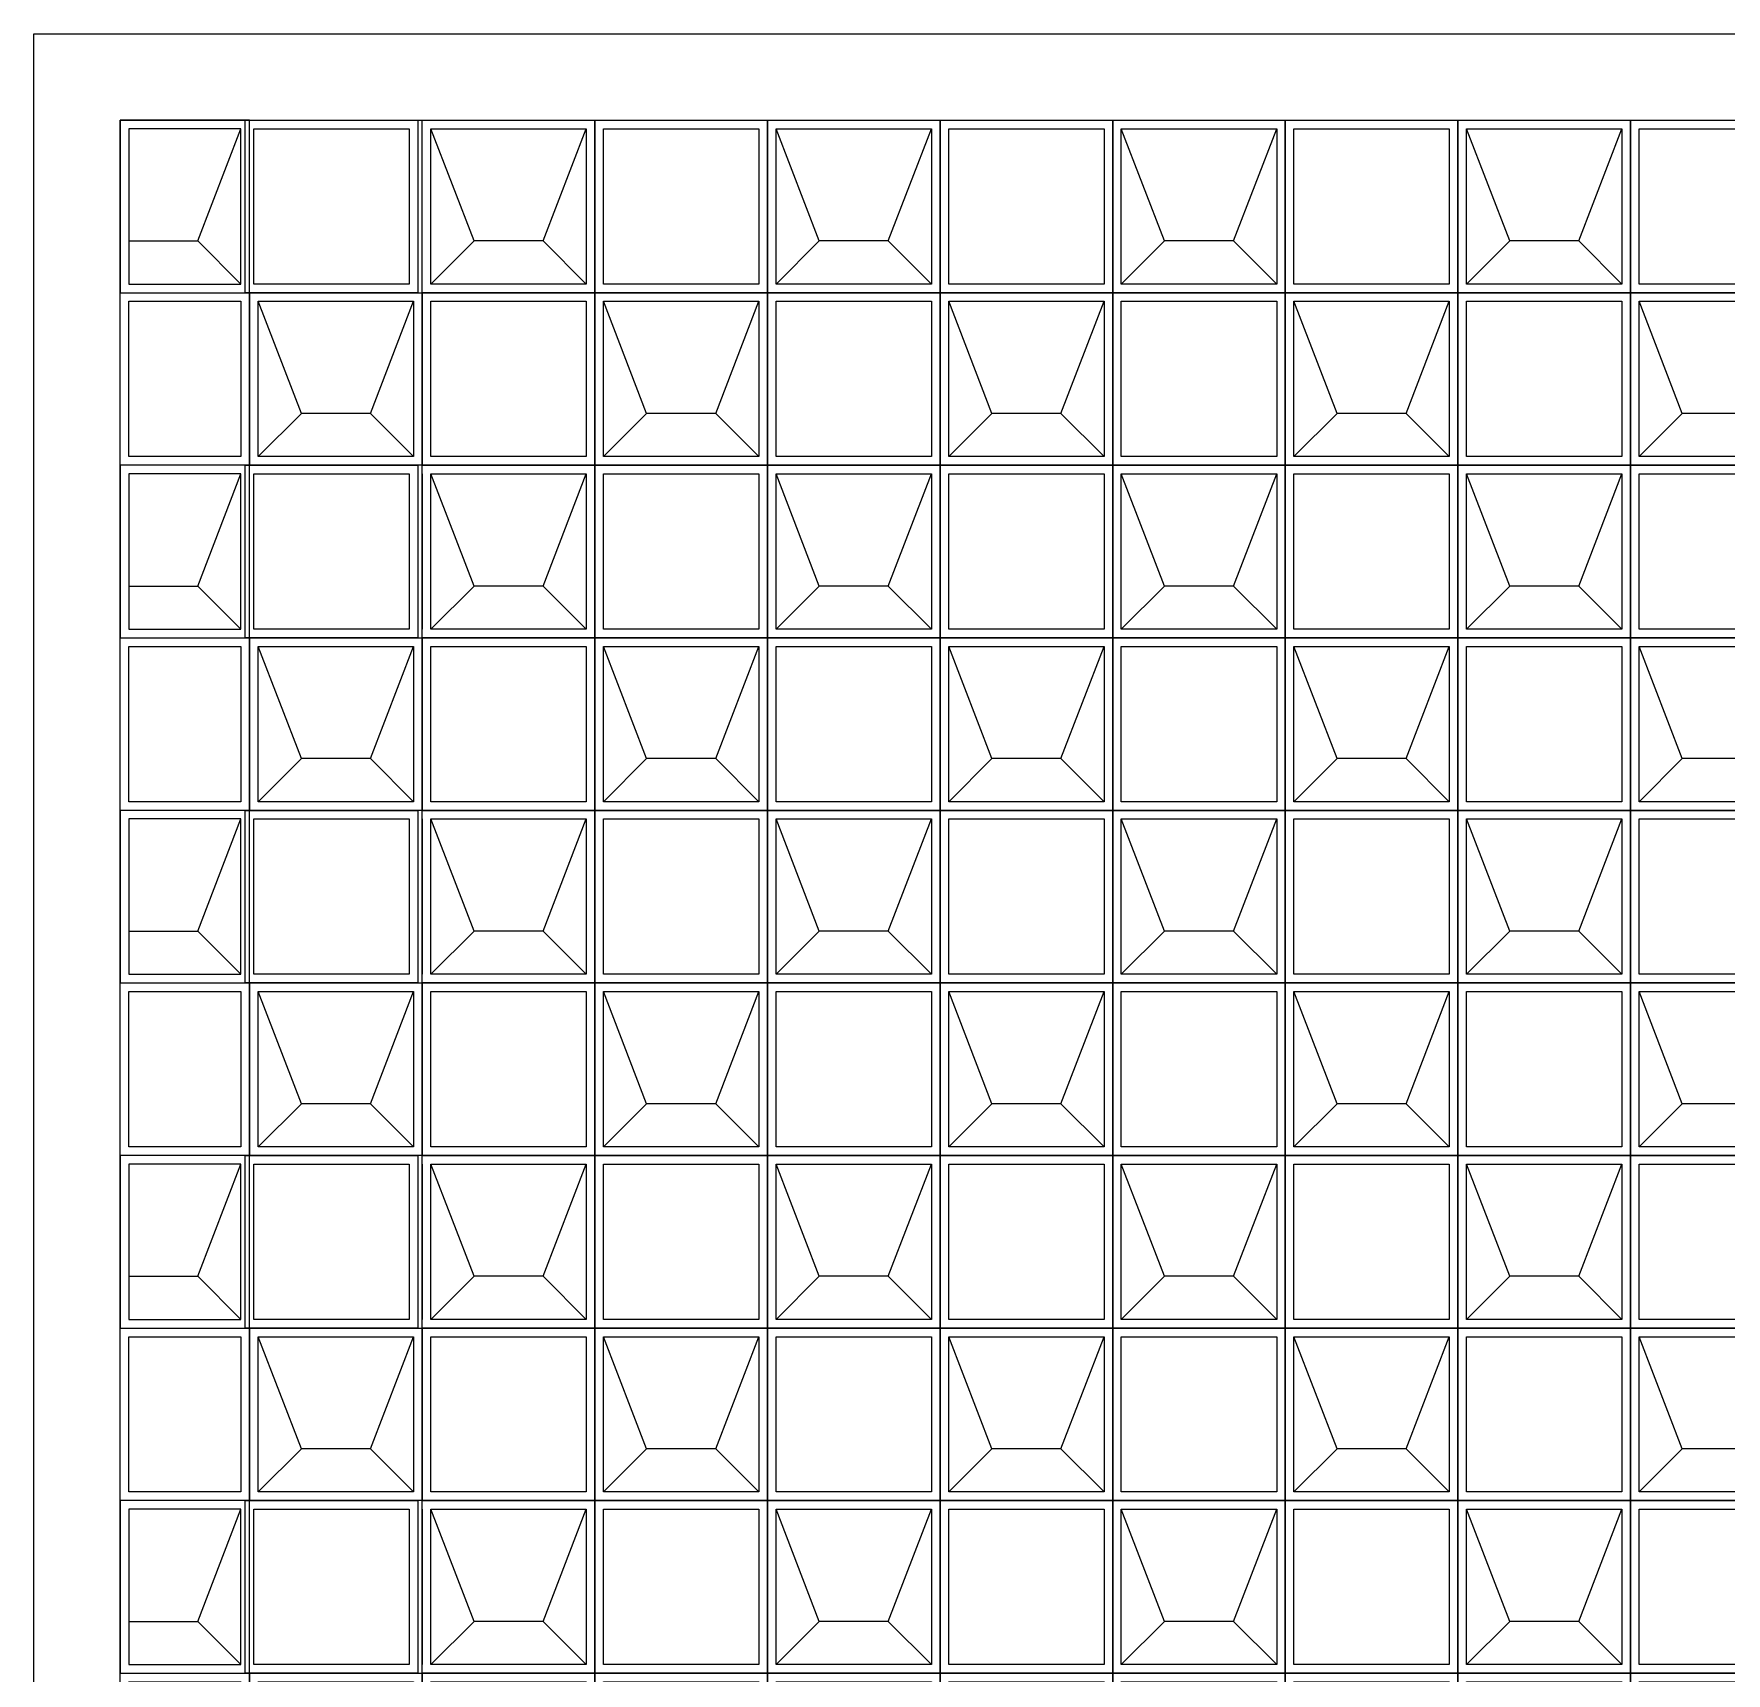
# Model space of a CAD drawing. Header units: millimetres. Extents: x -2842 to 116137, y -21481 to 17561.
# Drawn here: x 69508 to 71469, y -16227 to -14327 of the extents above; entities that cross this region are included whole.
import ezdxf

# ---------------------------------------------------------------- set-up
doc = ezdxf.new("R2010")
doc.units = ezdxf.units.MM
doc.header["$LTSCALE"] = 150
doc.layers.add('ad-Elevation 10', color=8, linetype='Continuous')

# ---------------------------------------------------------------- blocks, each defined once
blk = doc.blocks.new('$ZCDB_AUDIT_GENERATED_1AF4A7')
at = {"layer": 'ad-Elevation 10', "color": 9}
for points in [[(0, 0), (200, 0), (200, 200), (0, 200)], [(10, 10), (190, 10), (190, 190), (10, 190)]]:
    blk.add_lwpolyline(points, close=True, dxfattribs=at)
for points in [[(10, 190), (60, 140), (60, 60), (10, 10)], [(60, 140), (190, 190)], [(60, 60), (190, 10)]]:
    blk.add_lwpolyline(points, dxfattribs=at)
blk = doc.blocks.new('$ZCDB_AUDIT_GENERATED_1AF4B1')
at = {"layer": 'ad-Elevation 10', "color": 9}
for points in [[(-200, 0), (0, 0), (0, 200), (-200, 200)], [(-190, 10), (-10, 10), (-10, 190), (-190, 190)]]:
    blk.add_lwpolyline(points, close=True, dxfattribs=at)
blk = doc.blocks.new('$ZCDB_AUDIT_GENERATED_1AF4C0')
at = {"layer": 'ad-Elevation 10', "color": 9}
for points in [[(-150, 0), (0, 0), (0, 200), (-150, 200), (-150, 0)], [(-60, 60), (-10, 190)], [(-140, 60), (-60, 60), (-10, 10)]]:
    blk.add_lwpolyline(points, dxfattribs=at)
blk.add_lwpolyline([(-140, 190), (-140, 10), (-10, 10), (-10, 190)], close=True, dxfattribs=at)
blk = doc.blocks.new('$ZCDB_AUDIT_GENERATED_1AF4B8')
at = {"layer": 'ad-Elevation 10', "color": 9}
for points in [[(-150, 200), (-150, 0), (0, 0), (0, 200), (-150, 200)], [(-150, 190), (-150, 10)]]:
    blk.add_lwpolyline(points, dxfattribs=at)
blk.add_lwpolyline([(-140, 10), (-10, 10), (-10, 190), (-140, 190)], close=True, dxfattribs=at)
blk = doc.blocks.new('zw$38D0')
for points in [[(2250, 1690), (2250, 1510)], [(2250, 1290), (2250, 1110)], [(2250, 890), (2250, 710)], [(2250, 490), (2250, 310)]]:
    blk.add_lwpolyline(points)
at = {"layer": 'ad-Elevation 10', "color": 9}
for points in [[(0, 0), (2700, 0), (2700, 2200), (0, 2200)], [(100, 100), (2600, 100), (2600, 2100), (100, 2100)]]:
    blk.add_lwpolyline(points, close=True, dxfattribs=at)
for name, p, rotation in [('$ZCDB_AUDIT_GENERATED_1AF4B1', (850, 1900), 359.9999999999997), ('$ZCDB_AUDIT_GENERATED_1AF4A7', (1050, 1900), 90), ('$ZCDB_AUDIT_GENERATED_1AF4B1', (1250, 1900), 359.9999999999997), ('$ZCDB_AUDIT_GENERATED_1AF4A7', (1450, 1900), 90), ('$ZCDB_AUDIT_GENERATED_1AF4B1', (1650, 1900), 359.9999999999997), ('$ZCDB_AUDIT_GENERATED_1AF4A7', (1850, 1900), 90), ('$ZCDB_AUDIT_GENERATED_1AF4B1', (2050, 1900), 359.9999999999997), ('$ZCDB_AUDIT_GENERATED_1AF4A7', (2250, 1900), 90), ('$ZCDB_AUDIT_GENERATED_1AF4B1', (2455.1, 1900), 359.9999999999997), ('$ZCDB_AUDIT_GENERATED_1AF4A7', (850, 1700), 90), ('$ZCDB_AUDIT_GENERATED_1AF4B1', (1050, 1700), 359.9999999999997), ('$ZCDB_AUDIT_GENERATED_1AF4A7', (1250, 1700), 90), ('$ZCDB_AUDIT_GENERATED_1AF4B1', (1450, 1700), 359.9999999999997), ('$ZCDB_AUDIT_GENERATED_1AF4A7', (1650, 1700), 90), ('$ZCDB_AUDIT_GENERATED_1AF4B1', (1850, 1700), 359.9999999999997), ('$ZCDB_AUDIT_GENERATED_1AF4A7', (2050, 1700), 90), ('$ZCDB_AUDIT_GENERATED_1AF4B1', (2250, 1700), 359.9999999999997), ('$ZCDB_AUDIT_GENERATED_1AF4A7', (2450, 1700), 90), ('$ZCDB_AUDIT_GENERATED_1AF4B8', (2600, 1700), 359.9999999999997), ('$ZCDB_AUDIT_GENERATED_1AF4B1', (850, 1500), 359.9999999999997), ('$ZCDB_AUDIT_GENERATED_1AF4A7', (1050, 1500), 90), ('$ZCDB_AUDIT_GENERATED_1AF4B1', (1250, 1500), 359.9999999999997), ('$ZCDB_AUDIT_GENERATED_1AF4A7', (1450, 1500), 90), ('$ZCDB_AUDIT_GENERATED_1AF4B1', (1650, 1500), 359.9999999999997), ('$ZCDB_AUDIT_GENERATED_1AF4A7', (1850, 1500), 90), ('$ZCDB_AUDIT_GENERATED_1AF4B1', (2050, 1500), 359.9999999999997), ('$ZCDB_AUDIT_GENERATED_1AF4A7', (2250, 1500), 90), ('$ZCDB_AUDIT_GENERATED_1AF4B1', (2455.1, 1500), 359.9999999999997), ('$ZCDB_AUDIT_GENERATED_1AF4A7', (850, 1300), 90), ('$ZCDB_AUDIT_GENERATED_1AF4B1', (1050, 1300), 359.9999999999997), ('$ZCDB_AUDIT_GENERATED_1AF4A7', (1250, 1300), 90), ('$ZCDB_AUDIT_GENERATED_1AF4B1', (1450, 1300), 359.9999999999997), ('$ZCDB_AUDIT_GENERATED_1AF4A7', (1650, 1300), 90), ('$ZCDB_AUDIT_GENERATED_1AF4B1', (1850, 1300), 359.9999999999997), ('$ZCDB_AUDIT_GENERATED_1AF4A7', (2050, 1300), 90), ('$ZCDB_AUDIT_GENERATED_1AF4B1', (2250, 1300), 359.9999999999997), ('$ZCDB_AUDIT_GENERATED_1AF4A7', (2450, 1300), 90), ('$ZCDB_AUDIT_GENERATED_1AF4B8', (2600, 1300), 359.9999999999997), ('$ZCDB_AUDIT_GENERATED_1AF4B1', (850, 1100), 359.9999999999997), ('$ZCDB_AUDIT_GENERATED_1AF4A7', (1050, 1100), 90), ('$ZCDB_AUDIT_GENERATED_1AF4B1', (1250, 1100), 359.9999999999997), ('$ZCDB_AUDIT_GENERATED_1AF4A7', (1450, 1100), 90), ('$ZCDB_AUDIT_GENERATED_1AF4B1', (1650, 1100), 359.9999999999997), ('$ZCDB_AUDIT_GENERATED_1AF4A7', (1850, 1100), 90), ('$ZCDB_AUDIT_GENERATED_1AF4B1', (2050, 1100), 359.9999999999997), ('$ZCDB_AUDIT_GENERATED_1AF4A7', (2250, 1100), 90), ('$ZCDB_AUDIT_GENERATED_1AF4B1', (2455.1, 1100), 359.9999999999997), ('$ZCDB_AUDIT_GENERATED_1AF4A7', (850, 900), 90), ('$ZCDB_AUDIT_GENERATED_1AF4B1', (1050, 900), 359.9999999999997), ('$ZCDB_AUDIT_GENERATED_1AF4A7', (1250, 900), 90), ('$ZCDB_AUDIT_GENERATED_1AF4B1', (1450, 900), 359.9999999999997), ('$ZCDB_AUDIT_GENERATED_1AF4A7', (1650, 900), 90), ('$ZCDB_AUDIT_GENERATED_1AF4B1', (1850, 900), 359.9999999999997), ('$ZCDB_AUDIT_GENERATED_1AF4A7', (2050, 900), 90), ('$ZCDB_AUDIT_GENERATED_1AF4B1', (2250, 900), 359.9999999999997), ('$ZCDB_AUDIT_GENERATED_1AF4A7', (2450, 900), 90), ('$ZCDB_AUDIT_GENERATED_1AF4B8', (2600, 900), 359.9999999999997), ('$ZCDB_AUDIT_GENERATED_1AF4B1', (850, 700), 359.9999999999997), ('$ZCDB_AUDIT_GENERATED_1AF4A7', (1050, 700), 90), ('$ZCDB_AUDIT_GENERATED_1AF4B1', (1250, 700), 359.9999999999997), ('$ZCDB_AUDIT_GENERATED_1AF4A7', (1450, 700), 90), ('$ZCDB_AUDIT_GENERATED_1AF4B1', (1650, 700), 359.9999999999997), ('$ZCDB_AUDIT_GENERATED_1AF4A7', (1850, 700), 90), ('$ZCDB_AUDIT_GENERATED_1AF4B1', (2050, 700), 359.9999999999997), ('$ZCDB_AUDIT_GENERATED_1AF4A7', (2250, 700), 90), ('$ZCDB_AUDIT_GENERATED_1AF4B1', (2455.1, 700), 359.9999999999997), ('$ZCDB_AUDIT_GENERATED_1AF4A7', (850, 500), 90), ('$ZCDB_AUDIT_GENERATED_1AF4B1', (1050, 500), 359.9999999999997), ('$ZCDB_AUDIT_GENERATED_1AF4A7', (1250, 500), 90), ('$ZCDB_AUDIT_GENERATED_1AF4B1', (1450, 500), 359.9999999999997), ('$ZCDB_AUDIT_GENERATED_1AF4A7', (1650, 500), 90), ('$ZCDB_AUDIT_GENERATED_1AF4B1', (1850, 500), 359.9999999999997), ('$ZCDB_AUDIT_GENERATED_1AF4A7', (2050, 500), 90), ('$ZCDB_AUDIT_GENERATED_1AF4B1', (2250, 500), 359.9999999999997), ('$ZCDB_AUDIT_GENERATED_1AF4A7', (2450, 500), 90), ('$ZCDB_AUDIT_GENERATED_1AF4B8', (2600, 500), 359.9999999999997), ('$ZCDB_AUDIT_GENERATED_1AF4B1', (850, 300), 359.9999999999997), ('$ZCDB_AUDIT_GENERATED_1AF4A7', (1050, 300), 90), ('$ZCDB_AUDIT_GENERATED_1AF4B1', (1250, 300), 359.9999999999997), ('$ZCDB_AUDIT_GENERATED_1AF4A7', (1450, 300), 90), ('$ZCDB_AUDIT_GENERATED_1AF4B1', (1650, 300), 359.9999999999997), ('$ZCDB_AUDIT_GENERATED_1AF4A7', (1850, 300), 90), ('$ZCDB_AUDIT_GENERATED_1AF4B1', (2050, 300), 359.9999999999997), ('$ZCDB_AUDIT_GENERATED_1AF4A7', (2250, 300), 90), ('$ZCDB_AUDIT_GENERATED_1AF4B1', (2455.1, 300), 359.9999999999997), ('$ZCDB_AUDIT_GENERATED_1AF4A7', (850, 100), 90), ('$ZCDB_AUDIT_GENERATED_1AF4B1', (1050, 100), 359.9999999999997), ('$ZCDB_AUDIT_GENERATED_1AF4A7', (1250, 100), 90), ('$ZCDB_AUDIT_GENERATED_1AF4B1', (1450, 100), 359.9999999999997), ('$ZCDB_AUDIT_GENERATED_1AF4A7', (1650, 100), 90), ('$ZCDB_AUDIT_GENERATED_1AF4B1', (1850, 100), 359.9999999999997), ('$ZCDB_AUDIT_GENERATED_1AF4A7', (2050, 100), 90), ('$ZCDB_AUDIT_GENERATED_1AF4B1', (2250, 100), 359.9999999999997), ('$ZCDB_AUDIT_GENERATED_1AF4A7', (2450, 100), 90), ('$ZCDB_AUDIT_GENERATED_1AF4B8', (2600, 100), 359.9999999999997)]:
    blk.add_blockref(name, p, dxfattribs=dict(rotation=rotation))
at = {"xscale": -1, "rotation": 359.9999999999999}
for p in [(2450, 1900), (2450, 1500), (2450, 1100), (2450, 700), (2450, 300)]:
    blk.add_blockref('$ZCDB_AUDIT_GENERATED_1AF4C0', p, dxfattribs=at)
blk = doc.blocks.new('zw$E31E')
at = {"layer": 'ad-Elevation 10', "xscale": -1}
blk.add_blockref('zw$38D0', (-5345, -2625, 0), dxfattribs=at)

msp = doc.modelspace()

# ---------------------------------------------------------------- block references
msp.add_blockref('zw$E31E', (77552.8, -13902.2))

doc.saveas('drawing.dxf')
